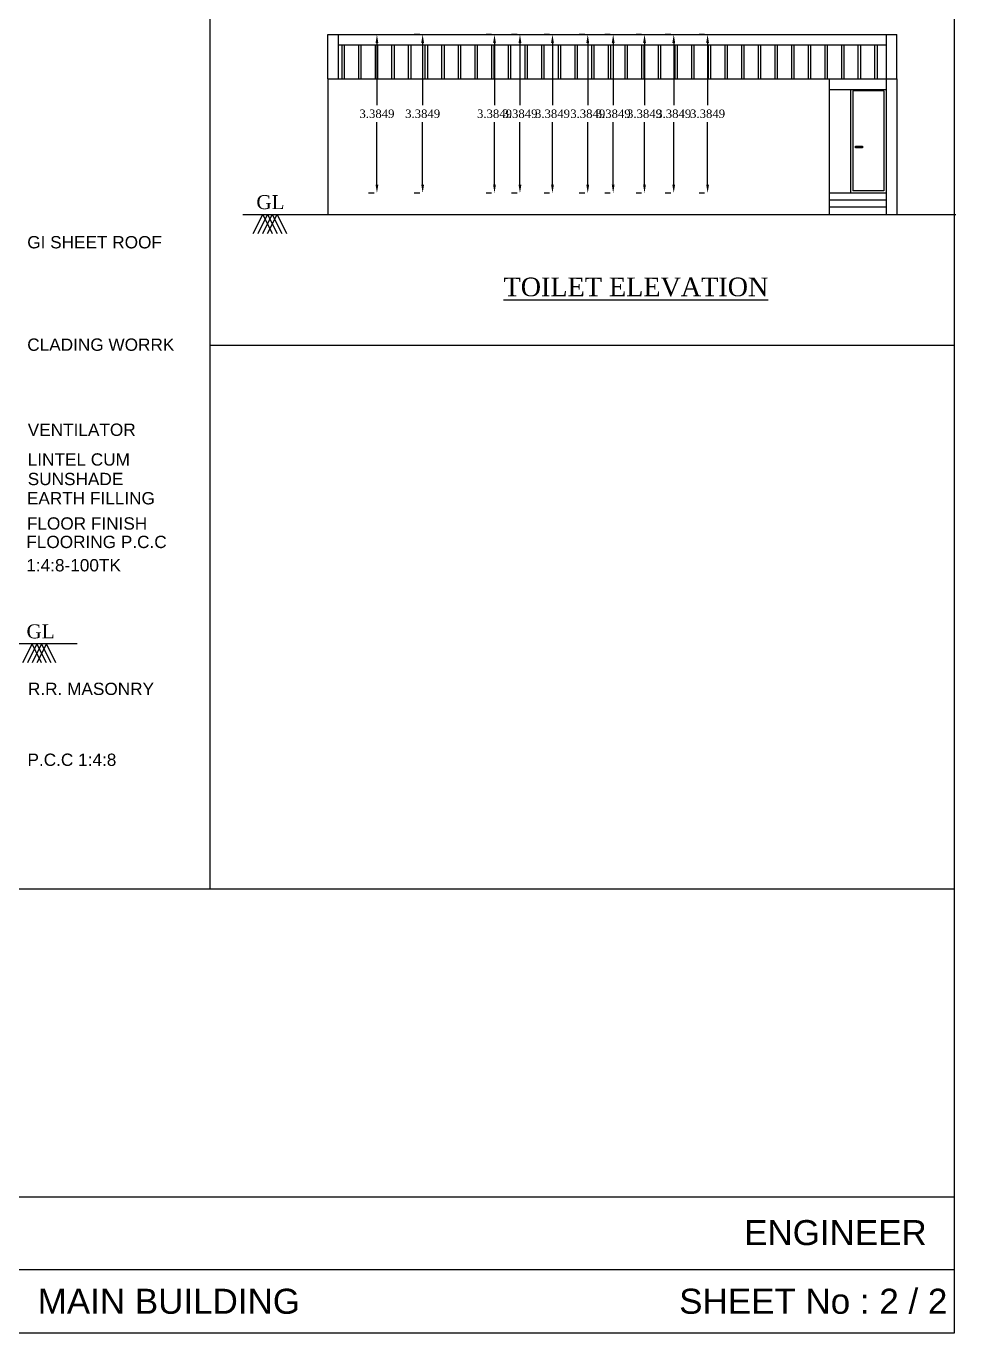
# Model space of a CAD drawing. Header units: metres. Extents: x 2267204 to 2267561, y 3771 to 3959.
# Drawn here: x 2267482.82 to 2267502.67, y 3876.13 to 3904.03 of the extents above; entities that cross this region are included whole.
import ezdxf

# ---------------------------------------------------------------- set-up
doc = ezdxf.new("R2010")
doc.units = ezdxf.units.M
doc.header["$LTSCALE"] = 3.5
doc.header["$MEASUREMENT"] = 0
doc.layers.get('0').update_dxf_attribs({"linetype": 'CONTINUOUS'})
doc.layers.get('DEFPOINTS').update_dxf_attribs({"linetype": 'CONTINUOUS'})
doc.layers.add('BLK_1_FLR_0_SP_WC', color=233, linetype='CONTINUOUS', lineweight=5)
doc.layers.add('BLK_1_FLR_0_WATER_CLOSET', color=223, linetype='CONTINUOUS')
doc.styles.add('bold', font='arial.ttf')
doc.styles.get("Standard").update_dxf_attribs({"font": 'times.ttf'})
doc.styles.add('style3', font='arial.ttf')
doc.dimstyles.get("Standard").update_dxf_attribs({"dimtxt": 0.18, "dimasz": 0.18, "dimexe": 0.18, "dimexo": 0.0625, "dimgap": 0.09, "dimtad": 0, "dimtih": 1, "dimtoh": 1, "dimdec": 4, "dimzin": 0, "dimdsep": 46, "dimtxsty": 'Standard', "dimcen": 0.09, "dimadec": 0, "dimazin": 0, "dimtfac": 1, "dimtdec": 4, "dimtofl": 0, "dimtmove": 0, "dimatfit": 3, "dimfxl": 0, "dimtolj": 1, "dimtzin": 0, "dimarcsym": 0})

# ---------------------------------------------------------------- blocks, each defined once
blk = doc.blocks.new('*D10')
at = {"layer": 'BLK_1_FLR_0_SP_WC', "color": 0, "lineweight": -2}
for p, q in [((2267490.312, 3903.672), (2267490.312, 3902.341)), ((2267490.375, 3903.852), (2267490.492, 3903.852)), ((2267490.312, 3900.647), (2267490.312, 3901.978)), ((2267490.25, 3900.467), (2267490.132, 3900.467))]:
    blk.add_line(p, q, dxfattribs=at)
at = {"layer": 'BLK_1_FLR_0_SP_WC', "color": 0}
for points in [[(2267490.282, 3903.672), (2267490.342, 3903.672), (2267490.312, 3903.852)], [(2267490.282, 3900.647), (2267490.342, 3900.647), (2267490.312, 3900.467)]]:
    blk.add_solid(points, dxfattribs=at)
at = {"layer": 'DEFPOINTS', "color": 0}
for p in [(2267490.312, 3903.852), (2267490.312, 3903.852), (2267490.312, 3900.467)]:
    blk.add_point(p, dxfattribs=at)
at = {"layer": 'BLK_1_FLR_0_SP_WC', "color": 0, "insert": (2267490.312, 3902.159), "char_height": 0.18, "attachment_point": 5}
blk.add_mtext('\\A1;3.3849', dxfattribs=at)
blk = doc.blocks.new('*D11')
at = {"layer": 'BLK_1_FLR_0_SP_WC', "color": 0, "lineweight": -2}
for p, q in [((2267491.225, 3903.852), (2267491.108, 3903.852)), ((2267491.288, 3903.672), (2267491.288, 3902.341)), ((2267491.288, 3900.647), (2267491.288, 3901.978)), ((2267491.225, 3900.467), (2267491.108, 3900.467))]:
    blk.add_line(p, q, dxfattribs=at)
at = {"layer": 'BLK_1_FLR_0_SP_WC', "color": 0}
for points in [[(2267491.258, 3903.672), (2267491.318, 3903.672), (2267491.288, 3903.852)], [(2267491.258, 3900.647), (2267491.318, 3900.647), (2267491.288, 3900.467)]]:
    blk.add_solid(points, dxfattribs=at)
at = {"layer": 'DEFPOINTS', "color": 0}
for p in [(2267491.288, 3903.852), (2267491.288, 3903.852), (2267491.288, 3900.467)]:
    blk.add_point(p, dxfattribs=at)
at = {"layer": 'BLK_1_FLR_0_SP_WC', "color": 0, "insert": (2267491.288, 3902.159), "char_height": 0.18, "attachment_point": 5}
blk.add_mtext('\\A1;3.3849', dxfattribs=at)
blk = doc.blocks.new('*D12')
at = {"layer": 'BLK_1_FLR_0_WATER_CLOSET', "color": 0, "lineweight": -2}
for p, q in [((2267493.997, 3903.852), (2267493.88, 3903.852)), ((2267494.06, 3903.672), (2267494.06, 3902.341)), ((2267494.06, 3900.647), (2267494.06, 3901.978)), ((2267493.997, 3900.467), (2267493.88, 3900.467))]:
    blk.add_line(p, q, dxfattribs=at)
at = {"layer": 'BLK_1_FLR_0_WATER_CLOSET', "color": 0}
for points in [[(2267494.03, 3903.672), (2267494.09, 3903.672), (2267494.06, 3903.852)], [(2267494.03, 3900.647), (2267494.09, 3900.647), (2267494.06, 3900.467)]]:
    blk.add_solid(points, dxfattribs=at)
at = {"layer": 'DEFPOINTS', "color": 0}
for p in [(2267494.06, 3903.852), (2267494.06, 3903.852), (2267494.06, 3900.467)]:
    blk.add_point(p, dxfattribs=at)
at = {"layer": 'BLK_1_FLR_0_WATER_CLOSET', "color": 0, "insert": (2267494.06, 3902.159), "char_height": 0.18, "attachment_point": 5}
blk.add_mtext('\\A1;3.3849', dxfattribs=at)
blk = doc.blocks.new('*D13')
at = {"layer": 'BLK_1_FLR_0_WATER_CLOSET', "color": 0, "lineweight": -2}
for p, q in [((2267494.751, 3903.852), (2267494.633, 3903.852)), ((2267494.813, 3903.672), (2267494.813, 3902.341)), ((2267494.813, 3900.647), (2267494.813, 3901.978)), ((2267494.751, 3900.467), (2267494.633, 3900.467))]:
    blk.add_line(p, q, dxfattribs=at)
at = {"layer": 'BLK_1_FLR_0_WATER_CLOSET', "color": 0}
for points in [[(2267494.783, 3903.672), (2267494.843, 3903.672), (2267494.813, 3903.852)], [(2267494.783, 3900.647), (2267494.843, 3900.647), (2267494.813, 3900.467)]]:
    blk.add_solid(points, dxfattribs=at)
at = {"layer": 'DEFPOINTS', "color": 0}
for p in [(2267494.813, 3903.852), (2267494.813, 3903.852), (2267494.813, 3900.467)]:
    blk.add_point(p, dxfattribs=at)
at = {"layer": 'BLK_1_FLR_0_WATER_CLOSET', "color": 0, "insert": (2267494.813, 3902.159), "char_height": 0.18, "attachment_point": 5}
blk.add_mtext('\\A1;3.3849', dxfattribs=at)
blk = doc.blocks.new('*D14')
at = {"layer": 'BLK_1_FLR_0_WATER_CLOSET', "color": 0, "lineweight": -2}
for p, q in [((2267495.294, 3903.852), (2267495.176, 3903.852)), ((2267495.356, 3903.672), (2267495.356, 3902.341)), ((2267495.356, 3900.647), (2267495.356, 3901.978)), ((2267495.294, 3900.467), (2267495.176, 3900.467))]:
    blk.add_line(p, q, dxfattribs=at)
at = {"layer": 'BLK_1_FLR_0_WATER_CLOSET', "color": 0}
for points in [[(2267495.326, 3903.672), (2267495.386, 3903.672), (2267495.356, 3903.852)], [(2267495.326, 3900.647), (2267495.386, 3900.647), (2267495.356, 3900.467)]]:
    blk.add_solid(points, dxfattribs=at)
at = {"layer": 'DEFPOINTS', "color": 0}
for p in [(2267495.356, 3903.852), (2267495.356, 3903.852), (2267495.356, 3900.467)]:
    blk.add_point(p, dxfattribs=at)
at = {"layer": 'BLK_1_FLR_0_WATER_CLOSET', "color": 0, "insert": (2267495.356, 3902.159), "char_height": 0.18, "attachment_point": 5}
blk.add_mtext('\\A1;3.3849', dxfattribs=at)
blk = doc.blocks.new('*D15')
at = {"layer": 'BLK_1_FLR_0_WATER_CLOSET', "color": 0, "lineweight": -2}
for p, q in [((2267493.304, 3903.852), (2267493.186, 3903.852)), ((2267493.366, 3903.672), (2267493.366, 3902.341)), ((2267493.366, 3900.647), (2267493.366, 3901.978)), ((2267493.304, 3900.467), (2267493.186, 3900.467))]:
    blk.add_line(p, q, dxfattribs=at)
at = {"layer": 'BLK_1_FLR_0_WATER_CLOSET', "color": 0}
for points in [[(2267493.336, 3903.672), (2267493.396, 3903.672), (2267493.366, 3903.852)], [(2267493.336, 3900.647), (2267493.396, 3900.647), (2267493.366, 3900.467)]]:
    blk.add_solid(points, dxfattribs=at)
at = {"layer": 'DEFPOINTS', "color": 0}
for p in [(2267493.366, 3903.852), (2267493.366, 3903.852), (2267493.366, 3900.467)]:
    blk.add_point(p, dxfattribs=at)
at = {"layer": 'BLK_1_FLR_0_WATER_CLOSET', "color": 0, "insert": (2267493.366, 3902.159), "char_height": 0.18, "attachment_point": 5}
blk.add_mtext('\\A1;3.3849', dxfattribs=at)
blk = doc.blocks.new('*D16')
at = {"layer": 'BLK_1_FLR_0_WATER_CLOSET', "color": 0, "lineweight": -2}
for p, q in [((2267496.586, 3903.852), (2267496.469, 3903.852)), ((2267496.649, 3903.672), (2267496.649, 3902.341)), ((2267496.649, 3900.647), (2267496.649, 3901.978)), ((2267496.586, 3900.467), (2267496.469, 3900.467))]:
    blk.add_line(p, q, dxfattribs=at)
at = {"layer": 'BLK_1_FLR_0_WATER_CLOSET', "color": 0}
for points in [[(2267496.619, 3903.672), (2267496.679, 3903.672), (2267496.649, 3903.852)], [(2267496.619, 3900.647), (2267496.679, 3900.647), (2267496.649, 3900.467)]]:
    blk.add_solid(points, dxfattribs=at)
at = {"layer": 'DEFPOINTS', "color": 0}
for p in [(2267496.649, 3903.852), (2267496.649, 3903.852), (2267496.649, 3900.467)]:
    blk.add_point(p, dxfattribs=at)
at = {"layer": 'BLK_1_FLR_0_WATER_CLOSET', "color": 0, "insert": (2267496.649, 3902.159), "char_height": 0.18, "attachment_point": 5}
blk.add_mtext('\\A1;3.3849', dxfattribs=at)
blk = doc.blocks.new('*D17')
at = {"layer": 'BLK_1_FLR_0_WATER_CLOSET', "color": 0, "lineweight": -2}
for p, q in [((2267495.963, 3903.852), (2267495.845, 3903.852)), ((2267496.025, 3903.672), (2267496.025, 3902.341)), ((2267496.025, 3900.647), (2267496.025, 3901.978)), ((2267495.963, 3900.467), (2267495.845, 3900.467))]:
    blk.add_line(p, q, dxfattribs=at)
at = {"layer": 'BLK_1_FLR_0_WATER_CLOSET', "color": 0}
for points in [[(2267495.995, 3903.672), (2267496.055, 3903.672), (2267496.025, 3903.852)], [(2267495.995, 3900.647), (2267496.055, 3900.647), (2267496.025, 3900.467)]]:
    blk.add_solid(points, dxfattribs=at)
at = {"layer": 'DEFPOINTS', "color": 0}
for p in [(2267496.025, 3903.852), (2267496.025, 3903.852), (2267496.025, 3900.467)]:
    blk.add_point(p, dxfattribs=at)
at = {"layer": 'BLK_1_FLR_0_WATER_CLOSET', "color": 0, "insert": (2267496.025, 3902.159), "char_height": 0.18, "attachment_point": 5}
blk.add_mtext('\\A1;3.3849', dxfattribs=at)
blk = doc.blocks.new('*D18')
at = {"layer": 'BLK_1_FLR_0_WATER_CLOSET', "color": 0, "lineweight": -2}
for p, q in [((2267492.76, 3903.852), (2267492.642, 3903.852)), ((2267492.822, 3903.672), (2267492.822, 3902.341)), ((2267492.822, 3900.647), (2267492.822, 3901.978)), ((2267492.76, 3900.467), (2267492.642, 3900.467))]:
    blk.add_line(p, q, dxfattribs=at)
at = {"layer": 'BLK_1_FLR_0_WATER_CLOSET', "color": 0}
for points in [[(2267492.792, 3903.672), (2267492.852, 3903.672), (2267492.822, 3903.852)], [(2267492.792, 3900.647), (2267492.852, 3900.647), (2267492.822, 3900.467)]]:
    blk.add_solid(points, dxfattribs=at)
at = {"layer": 'DEFPOINTS', "color": 0}
for p in [(2267492.822, 3903.852), (2267492.822, 3903.852), (2267492.822, 3900.467)]:
    blk.add_point(p, dxfattribs=at)
at = {"layer": 'BLK_1_FLR_0_WATER_CLOSET', "color": 0, "insert": (2267492.822, 3902.159), "char_height": 0.18, "attachment_point": 5}
blk.add_mtext('\\A1;3.3849', dxfattribs=at)
blk = doc.blocks.new('*D19')
at = {"layer": 'BLK_1_FLR_0_WATER_CLOSET', "color": 0, "lineweight": -2}
for p, q in [((2267497.309, 3903.852), (2267497.192, 3903.852)), ((2267497.372, 3903.672), (2267497.372, 3902.341)), ((2267497.372, 3900.647), (2267497.372, 3901.978)), ((2267497.309, 3900.467), (2267497.192, 3900.467))]:
    blk.add_line(p, q, dxfattribs=at)
at = {"layer": 'BLK_1_FLR_0_WATER_CLOSET', "color": 0}
for points in [[(2267497.342, 3903.672), (2267497.402, 3903.672), (2267497.372, 3903.852)], [(2267497.342, 3900.647), (2267497.402, 3900.647), (2267497.372, 3900.467)]]:
    blk.add_solid(points, dxfattribs=at)
at = {"layer": 'DEFPOINTS', "color": 0}
for p in [(2267497.372, 3903.852), (2267497.372, 3903.852), (2267497.372, 3900.467)]:
    blk.add_point(p, dxfattribs=at)
at = {"layer": 'BLK_1_FLR_0_WATER_CLOSET', "color": 0, "insert": (2267497.372, 3902.159), "char_height": 0.18, "attachment_point": 5}
blk.add_mtext('\\A1;3.3849', dxfattribs=at)
blk = doc.blocks.new('A$C267C1C9C')
for p, q in [((4115.7, 5), (4115.7, 2883.4)), ((3489.7, 1409.1), (3489.7, 378.3)), ((3588.8, 1096.3), (4067.3, 1096.3)), ((3588.8, 1059.1), (3588.8, 1096.3)), ((3597.8, 1059.1), (3597.8, 1096.3)), ((3597.8, 1087.8), (4058.3, 1087.8)), ((3600.8, 1059.1), (3600.8, 1087.8)), ((3602.8, 1059.1), (3602.8, 1087.8)), ((3614.8, 1059.1), (3614.8, 1087.8)), ((3616.8, 1059.1), (3616.8, 1087.8)), ((3628.8, 1059.1), (3628.8, 1087.8)), ((3630.8, 1059.1), (3630.8, 1087.8)), ((3642.8, 1059.1), (3642.8, 1087.8)), ((3644.8, 1059.1), (3644.8, 1087.8)), ((3656.8, 1059.1), (3656.8, 1087.8)), ((3658.8, 1059.1), (3658.8, 1087.8)), ((3670.8, 1059.1), (3670.8, 1087.8)), ((3672.8, 1059.1), (3672.8, 1087.8)), ((3684.8, 1059.1), (3684.8, 1087.8)), ((3686.8, 1059.1), (3686.8, 1087.8)), ((3698.8, 1059.1), (3698.8, 1087.8)), ((3700.8, 1059.1), (3700.8, 1087.8)), ((3712.8, 1059.1), (3712.8, 1087.8)), ((3714.8, 1059.1), (3714.8, 1087.8)), ((3726.8, 1059.1), (3726.8, 1087.8)), ((3728.8, 1059.1), (3728.8, 1087.8)), ((3740.8, 1059.1), (3740.8, 1087.8)), ((3742.8, 1059.1), (3742.8, 1087.8)), ((3754.8, 1059.1), (3754.8, 1087.8)), ((3756.8, 1059.1), (3756.8, 1087.8)), ((3768.8, 1059.1), (3768.8, 1087.8)), ((3770.8, 1059.1), (3770.8, 1087.8)), ((3782.8, 1059.1), (3782.8, 1087.8)), ((3784.8, 1059.1), (3784.8, 1087.8)), ((3796.8, 1059.1), (3796.8, 1087.8)), ((3798.8, 1059.1), (3798.8, 1087.8)), ((3810.8, 1059.1), (3810.8, 1087.8)), ((3812.8, 1059.1), (3812.8, 1087.8)), ((3824.8, 1059.1), (3824.8, 1087.8)), ((3826.8, 1059.1), (3826.8, 1087.8)), ((3838.8, 1059.1), (3838.8, 1087.8)), ((3840.8, 1059.1), (3840.8, 1087.8)), ((3852.8, 1059.1), (3852.8, 1087.8)), ((3854.8, 1059.1), (3854.8, 1087.8)), ((3866.8, 1059.1), (3866.8, 1087.8)), ((3868.8, 1059.1), (3868.8, 1087.8)), ((3880.8, 1059.1), (3880.8, 1087.8)), ((3882.8, 1059.1), (3882.8, 1087.8)), ((3894.8, 1059.1), (3894.8, 1087.8)), ((3896.8, 1059.1), (3896.8, 1087.8)), ((3908.8, 1059.1), (3908.8, 1087.8)), ((3910.8, 1059.1), (3910.8, 1087.8)), ((3922.8, 1059.1), (3922.8, 1087.8)), ((3924.8, 1059.1), (3924.8, 1087.8)), ((3936.8, 1059.1), (3936.8, 1087.8)), ((3938.8, 1059.1), (3938.8, 1087.8)), ((3950.8, 1059.1), (3950.8, 1087.8)), ((3952.8, 1059.1), (3952.8, 1087.8)), ((3964.8, 1059.1), (3964.8, 1087.8)), ((3966.8, 1059.1), (3966.8, 1087.8)), ((3978.8, 1059.1), (3978.8, 1087.8)), ((3980.8, 1059.1), (3980.8, 1087.8)), ((3992.8, 1059.1), (3992.8, 1087.8)), ((3994.8, 1059.1), (3994.8, 1087.8)), ((4006.8, 1059.1), (4006.8, 1087.8)), ((4008.8, 1059.1), (4008.8, 1087.8)), ((4020.8, 1059.1), (4020.8, 1087.8)), ((4022.8, 1059.1), (4022.8, 1087.8)), ((4034.8, 1059.1), (4034.8, 1087.8)), ((4036.8, 1059.1), (4036.8, 1087.8)), ((4048.8, 1059.1), (4048.8, 1087.8)), ((4050.8, 1059.1), (4050.8, 1087.8)), ((4058.3, 1096.3), (4058.3, 945.1)), ((4067.3, 1087.8), (4067.3, 1096.3)), ((4067.3, 1059.1), (4067.3, 1087.8)), ((3588.8, 1059.1), (3588.8, 945.1)), ((3588.8, 1059.1), (4010.3, 1059.1)), ((3588.8, 1059.1), (4058.3, 1059.1)), ((4010.3, 1059.1), (4010.3, 945.1)), ((4058.3, 1059.1), (4067.3, 1059.1)), ((4058.3, 1059.1), (4067.3, 1059.1)), ((4067.3, 1059.1), (4067.3, 945.1)), ((4058.3, 1049.8), (4010.3, 1049.8)), ((4028.3, 1049.8), (4028.3, 963.1)), ((4056.3, 1049.1), (4030.3, 1049.1)), ((4030.3, 1049.1), (4030.3, 965.1)), ((4056.3, 1049.1), (4056.3, 965.1)), ((4032.3, 1002.4), (4038.4, 1002.4)), ((4032.3, 1001), (4032.3, 1002.4)), ((4038.4, 1001), (4032.3, 1001)), ((4038.4, 1002.4), (4038.4, 1001)), ((4058.3, 963.1), (4010.3, 963.1)), ((4058.3, 957.1), (4010.3, 957.1)), ((4056.3, 965.1), (4030.3, 965.1)), ((3517.4, 945.1), (4116.8, 945.1)), ((3526.2, 929.1), (3534.2, 945.1)), ((3530.2, 929.1), (3538.2, 945.1)), ((3534.2, 945.1), (3542.2, 929.1)), ((3534.2, 929.1), (3542.2, 945.1)), ((3538.2, 929.1), (3546.2, 945.1)), ((3538.2, 945.1), (3546.2, 929.1)), ((3542.2, 945.1), (3550.2, 929.1)), ((3546.2, 945.1), (3554.2, 929.1)), ((4058.3, 951.1), (4010.3, 951.1)), ((4115.7, 835.1), (3489.7, 835.1)), ((3378.1, 584.3), (1959.9, 584.3)), ((3340.3, 584.3), (3332.3, 568.3)), ((3344.3, 584.3), (3336.3, 568.3)), ((3348.3, 568.3), (3340.3, 584.3)), ((3348.3, 584.3), (3340.3, 568.3)), ((3352.3, 584.3), (3344.3, 568.3)), ((3352.3, 568.3), (3344.3, 584.3)), ((3356.3, 568.3), (3348.3, 584.3)), ((3360.3, 568.3), (3352.3, 584.3)), ((0, 378.3), (4115.7, 378.3)), ((3319, 119.5), (4115.1, 119.5)), ((3319, 58.3), (4115.1, 58.3)), ((0, 5), (4115.7, 5))]:
    blk.add_line(p, q)
for s, height, p in [('GL', 11.74, (3528.8, 949.6)), ('%%UTOILET ELEVATION', 15.652, (3736.6, 876.4)), ('GL', 11.74, (3335.6, 588.8))]:
    blk.add_text(s, height=height).set_placement(p)
for s, height, style, p in [('GI SHEET ROOF', 10.345, 'style3', (3336.2, 916.6)), ('CLADING WORRK', 10.345, 'style3', (3336.2, 830.5)), ('VENTILATOR', 10.35, 'style3', (3336.6, 759)), ('LINTEL CUM ', 10.345, 'style3', (3336.6, 734)), ('SUNSHADE', 10.35, 'style3', (3336.6, 717.6)), ('EARTH FILLING', 10.345, 'style3', (3335.9, 701.4)), ('FLOOR FINISH', 10.345, 'style3', (3335.9, 680.2)), ('FLOORING P.C.C ', 10.345, 'style3', (3335.4, 664.7)), ('1:4:8-100TK', 10.345, 'style3', (3335.4, 645.1)), ('R.R. MASONRY', 10.345, 'style3', (3336.8, 541.2)), ('P.C.C 1:4:8', 10.345, 'style3', (3336.4, 481.6)), ('ENGINEER', 21.04, 'bold', (3938.8, 78.8)), ('MAIN BUILDING  ', 21.045, 'bold', (3345, 21.1)), ('SHEET No : 2 / 2 ', 21.045, 'bold', (3884.2, 21.1))]:
    blk.add_text(s, height=height, dxfattribs=dict(style=style)).set_placement(p)

msp = doc.modelspace()

# ---------------------------------------------------------------- block references
at = {"ltscale": 400, "xscale": 0.0254007739713416, "yscale": 0.0254007739713416, "zscale": 0.0254007739713416}
msp.add_blockref('A$C267C1C9C', (2267398.10333, 3876.00377), dxfattribs=at)

# ---------------------------------------------------------------- dimensions: what is measured, and where the dimension line sits
at = {"layer": 'BLK_1_FLR_0_SP_WC'}
for p1, p2, picture, middle in [((2267490.3124, 3900.46698), (2267490.3124, 3903.85189), '*D10', (2267490.3124, 3902.15944)), ((2267491.28777, 3900.46698), (2267491.28777, 3903.85189), '*D11', (2267491.28777, 3902.15944))]:
    dim = msp.add_aligned_dim(p1=p1, p2=p2, distance=0, dimstyle='Standard', override={"dimscale": 1}, dxfattribs=at)
    dim.commit()
    dim.dimension.update_dxf_attribs({"geometry": picture, "text_midpoint": middle})
at = {"layer": 'BLK_1_FLR_0_WATER_CLOSET', "color": 1}
for p1, p2, picture, middle in [((2267492.82236, 3900.46698), (2267492.82236, 3903.85189), '*D18', (2267492.82236, 3902.15944)), ((2267496.02524, 3900.46698), (2267496.02524, 3903.85189), '*D17', (2267496.02524, 3902.15944)), ((2267496.64881, 3900.46698), (2267496.64881, 3903.85189), '*D16', (2267496.64881, 3902.15944)), ((2267497.37158, 3900.46698), (2267497.37158, 3903.85189), '*D19', (2267497.37158, 3902.15944))]:
    dim = msp.add_aligned_dim(p1=p1, p2=p2, distance=0, dimstyle='Standard', override={"dimscale": 1}, dxfattribs=at)
    dim.commit()
    dim.dimension.update_dxf_attribs({"geometry": picture, "text_midpoint": middle})
at = {"layer": 'BLK_1_FLR_0_WATER_CLOSET', "color": 2}
for p1, p2, picture, middle in [((2267493.36649, 3900.46698), (2267493.36649, 3903.85189), '*D15', (2267493.36649, 3902.15944)), ((2267494.0599, 3900.46698), (2267494.0599, 3903.85189), '*D12', (2267494.0599, 3902.15944)), ((2267494.81305, 3900.46698), (2267494.81305, 3903.85189), '*D13', (2267494.81305, 3902.15944)), ((2267495.35602, 3900.46698), (2267495.35602, 3903.85189), '*D14', (2267495.35602, 3902.15944))]:
    dim = msp.add_aligned_dim(p1=p1, p2=p2, distance=0, dimstyle='Standard', override={"dimscale": 1}, dxfattribs=at)
    dim.commit()
    dim.dimension.update_dxf_attribs({"geometry": picture, "text_midpoint": middle})

doc.saveas('drawing.dxf')
